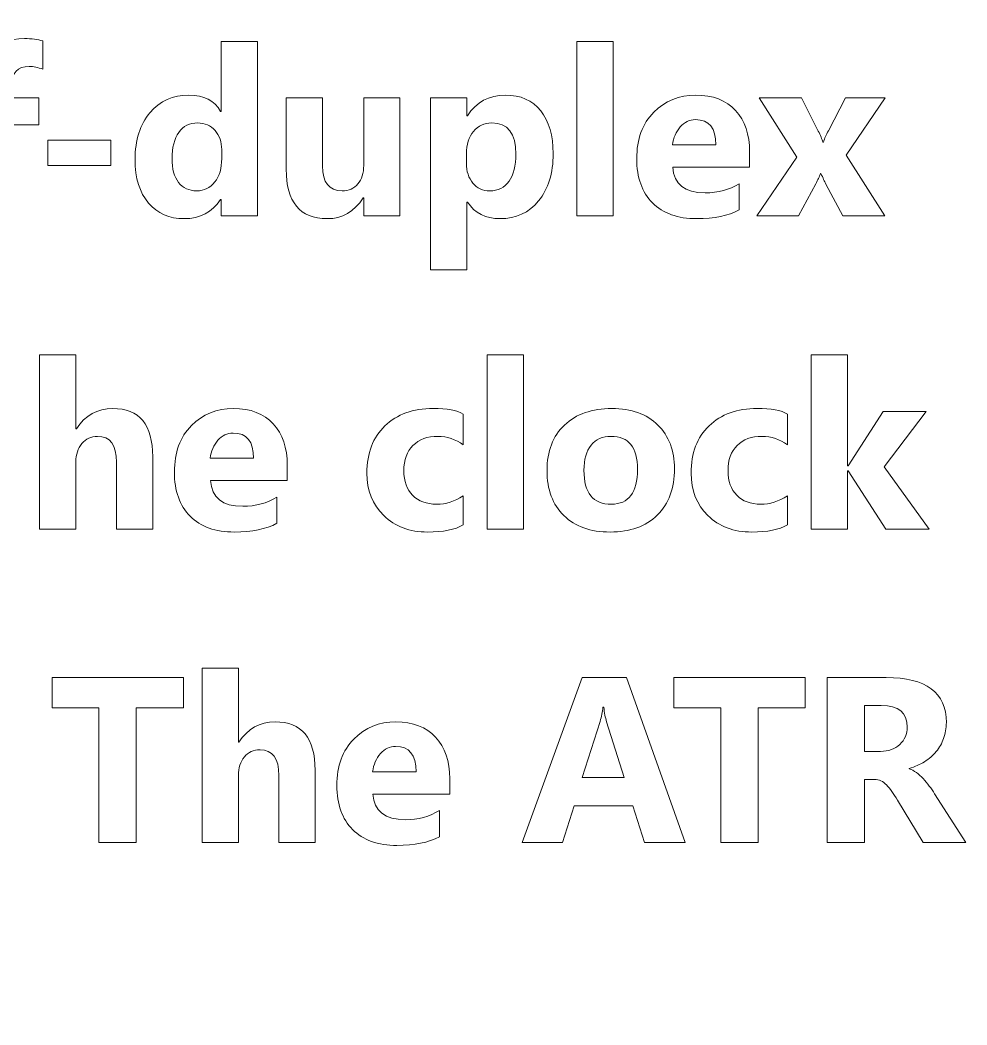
# Model space of a CAD drawing. Header units: centimetres. Extents: x -15 to 18.5, y -14.8 to 14.8.
# Drawn here: x -10.663 to -8.112, y -9.893 to -7.185 of the extents above; entities that cross this region are included whole.
import ezdxf

# ---------------------------------------------------------------- set-up
doc = ezdxf.new("R2010")
doc.units = ezdxf.units.CM
doc.header["$MEASUREMENT"] = 0
doc.layers.add('Layer 1', color=7, linetype='Continuous')

msp = doc.modelspace()

# ---------------------------------------------------------------- linework, layer by layer
at = {"layer": 'Layer 1', "color": 5, "lineweight": 53}
msp.add_open_spline([(-13.5, -4.9), (-13.5, -4.9), (4.5, -4.9), (4.5, -4.9), (4.5, -4.9), (4.5, -4.9), (4.5, -12.1), (4.5, -12.1), (4.5, -12.1), (4.5, -12.1), (-13.5, -12.1), (-13.5, -12.1), (-13.5, -12.1), (-13.5, -12.1), (-13.5, -4.9), (-13.5, -4.9)], degree=3, knots=[0, 0, 0, 0, 0.2, 0.2, 0.2, 0.2, 0.4, 0.4, 0.4, 0.4, 0.6, 0.6, 0.6, 0.6, 1, 1, 1, 1], dxfattribs=at)
at = {"layer": 'Layer 1', "color": 202, "lineweight": 9}
for points, knots in [([(-10.60159, -7.31771), (-10.61418, -7.31274), (-10.62635, -7.3102), (-10.63789, -7.3102), (-10.63789, -7.3102), (-10.66932, -7.3102), (-10.68499, -7.32723), (-10.68499, -7.36142), (-10.68499, -7.36142), (-10.68499, -7.36142), (-10.68499, -7.39518), (-10.68499, -7.39518), (-10.68499, -7.39518), (-10.68499, -7.39518), (-10.61249, -7.39518), (-10.61249, -7.39518), (-10.61249, -7.39518), (-10.61249, -7.39518), (-10.61249, -7.46746), (-10.61249, -7.46746), (-10.61249, -7.46746), (-10.61249, -7.46746), (-10.68499, -7.46746), (-10.68499, -7.46746), (-10.68499, -7.46746), (-10.68499, -7.46746), (-10.68499, -7.71268), (-10.68499, -7.71268), (-10.68499, -7.71268), (-10.68499, -7.71268), (-10.78267, -7.71268), (-10.78267, -7.71268), (-10.78267, -7.71268), (-10.78267, -7.71268), (-10.78267, -7.46746), (-10.78267, -7.46746), (-10.78267, -7.46746), (-10.78267, -7.46746), (-10.83601, -7.46746), (-10.83601, -7.46746), (-10.83601, -7.46746), (-10.83601, -7.46746), (-10.83601, -7.39518), (-10.83601, -7.39518), (-10.83601, -7.39518), (-10.83601, -7.39518), (-10.78267, -7.39518), (-10.78267, -7.39518), (-10.78267, -7.39518), (-10.78267, -7.39518), (-10.78267, -7.35581), (-10.78267, -7.35581), (-10.78267, -7.35581), (-10.78267, -7.31961), (-10.77092, -7.29051), (-10.74732, -7.26839), (-10.74732, -7.26839), (-10.72383, -7.24627), (-10.69176, -7.23516), (-10.65122, -7.23516), (-10.65122, -7.23516), (-10.63143, -7.23516), (-10.61482, -7.23728), (-10.60159, -7.2414), (-10.60159, -7.2414), (-10.60159, -7.2414), (-10.60159, -7.31771), (-10.60159, -7.31771)], [0, 0, 0, 0, 0.0555556, 0.0555556, 0.0555556, 0.0555556, 0.1111111, 0.1111111, 0.1111111, 0.1111111, 0.1666667, 0.1666667, 0.1666667, 0.1666667, 0.2222222, 0.2222222, 0.2222222, 0.2222222, 0.2777778, 0.2777778, 0.2777778, 0.2777778, 0.3333333, 0.3333333, 0.3333333, 0.3333333, 0.3888889, 0.3888889, 0.3888889, 0.3888889, 0.4444444, 0.4444444, 0.4444444, 0.4444444, 0.5, 0.5, 0.5, 0.5, 0.5555556, 0.5555556, 0.5555556, 0.5555556, 0.6111111, 0.6111111, 0.6111111, 0.6111111, 0.6666667, 0.6666667, 0.6666667, 0.6666667, 0.7222222, 0.7222222, 0.7222222, 0.7222222, 0.7777778, 0.7777778, 0.7777778, 0.7777778, 0.8333333, 0.8333333, 0.8333333, 0.8333333, 0.8888889, 0.8888889, 0.8888889, 0.8888889, 1, 1, 1, 1]), ([(-10.02331, -7.71268), (-10.02331, -7.71268), (-10.12132, -7.71268), (-10.12132, -7.71268), (-10.12132, -7.71268), (-10.12132, -7.71268), (-10.12132, -7.66897), (-10.12132, -7.66897), (-10.12132, -7.66897), (-10.12132, -7.66897), (-10.12248, -7.66897), (-10.12248, -7.66897), (-10.12248, -7.66897), (-10.14481, -7.70326), (-10.17762, -7.72041), (-10.2208, -7.72041), (-10.2208, -7.72041), (-10.26049, -7.72041), (-10.29245, -7.70644), (-10.31658, -7.67839), (-10.31658, -7.67839), (-10.34081, -7.65045), (-10.35288, -7.61129), (-10.35288, -7.56102), (-10.35288, -7.56102), (-10.35288, -7.50853), (-10.33954, -7.46651), (-10.31287, -7.43487), (-10.31287, -7.43487), (-10.2862, -7.40322), (-10.25128, -7.38745), (-10.2081, -7.38745), (-10.2081, -7.38745), (-10.16714, -7.38745), (-10.13867, -7.40206), (-10.12248, -7.43148), (-10.12248, -7.43148), (-10.12248, -7.43148), (-10.12132, -7.43148), (-10.12132, -7.43148), (-10.12132, -7.43148), (-10.12132, -7.43148), (-10.12132, -7.24267), (-10.12132, -7.24267), (-10.12132, -7.24267), (-10.12132, -7.24267), (-10.02331, -7.24267), (-10.02331, -7.24267), (-10.02331, -7.24267), (-10.02331, -7.24267), (-10.02331, -7.71268), (-10.02331, -7.71268)], [0, 0, 0, 0, 0.0714286, 0.0714286, 0.0714286, 0.0714286, 0.1428571, 0.1428571, 0.1428571, 0.1428571, 0.2142857, 0.2142857, 0.2142857, 0.2142857, 0.2857143, 0.2857143, 0.2857143, 0.2857143, 0.3571429, 0.3571429, 0.3571429, 0.3571429, 0.4285714, 0.4285714, 0.4285714, 0.4285714, 0.5, 0.5, 0.5, 0.5, 0.5714286, 0.5714286, 0.5714286, 0.5714286, 0.6428571, 0.6428571, 0.6428571, 0.6428571, 0.7142857, 0.7142857, 0.7142857, 0.7142857, 0.7857143, 0.7857143, 0.7857143, 0.7857143, 0.8571429, 0.8571429, 0.8571429, 0.8571429, 1, 1, 1, 1]), ([(-9.06488, -7.71268), (-9.06488, -7.71268), (-9.16277, -7.71268), (-9.16277, -7.71268), (-9.16277, -7.71268), (-9.16277, -7.71268), (-9.16277, -7.24267), (-9.16277, -7.24267), (-9.16277, -7.24267), (-9.16277, -7.24267), (-9.06488, -7.24267), (-9.06488, -7.24267), (-9.06488, -7.24267), (-9.06488, -7.24267), (-9.06488, -7.71268), (-9.06488, -7.71268)], [0, 0, 0, 0, 0.2, 0.2, 0.2, 0.2, 0.4, 0.4, 0.4, 0.4, 0.6, 0.6, 0.6, 0.6, 1, 1, 1, 1]), ([(-9.45742, -7.67574), (-9.45742, -7.67574), (-9.45869, -7.67574), (-9.45869, -7.67574), (-9.45869, -7.67574), (-9.45869, -7.67574), (-9.45869, -7.85873), (-9.45869, -7.85873), (-9.45869, -7.85873), (-9.45869, -7.85873), (-9.55658, -7.85873), (-9.55658, -7.85873), (-9.55658, -7.85873), (-9.55658, -7.85873), (-9.55658, -7.39518), (-9.55658, -7.39518), (-9.55658, -7.39518), (-9.55658, -7.39518), (-9.45869, -7.39518), (-9.45869, -7.39518), (-9.45869, -7.39518), (-9.45869, -7.39518), (-9.45869, -7.44291), (-9.45869, -7.44291), (-9.45869, -7.44291), (-9.45869, -7.44291), (-9.45742, -7.44291), (-9.45742, -7.44291), (-9.45742, -7.44291), (-9.43318, -7.40597), (-9.39921, -7.38745), (-9.3554, -7.38745), (-9.3554, -7.38745), (-9.31423, -7.38745), (-9.28248, -7.40153), (-9.26004, -7.42979), (-9.26004, -7.42979), (-9.2376, -7.45794), (-9.22638, -7.49636), (-9.22638, -7.54493), (-9.22638, -7.54493), (-9.22638, -7.59785), (-9.23951, -7.64029), (-9.26565, -7.67236), (-9.26565, -7.67236), (-9.29179, -7.70442), (-9.32661, -7.72041), (-9.37, -7.72041), (-9.37, -7.72041), (-9.40821, -7.72041), (-9.43731, -7.70559), (-9.45742, -7.67574)], [0, 0, 0, 0, 0.0714286, 0.0714286, 0.0714286, 0.0714286, 0.1428571, 0.1428571, 0.1428571, 0.1428571, 0.2142857, 0.2142857, 0.2142857, 0.2142857, 0.2857143, 0.2857143, 0.2857143, 0.2857143, 0.3571429, 0.3571429, 0.3571429, 0.3571429, 0.4285714, 0.4285714, 0.4285714, 0.4285714, 0.5, 0.5, 0.5, 0.5, 0.5714286, 0.5714286, 0.5714286, 0.5714286, 0.6428571, 0.6428571, 0.6428571, 0.6428571, 0.7142857, 0.7142857, 0.7142857, 0.7142857, 0.7857143, 0.7857143, 0.7857143, 0.7857143, 0.8571429, 0.8571429, 0.8571429, 0.8571429, 1, 1, 1, 1]), ([(-8.6971, -7.58187), (-8.6971, -7.58187), (-8.90422, -7.58187), (-8.90422, -7.58187), (-8.90422, -7.58187), (-8.90094, -7.62791), (-8.87183, -7.65098), (-8.81712, -7.65098), (-8.81712, -7.65098), (-8.78219, -7.65098), (-8.7515, -7.64272), (-8.72504, -7.62621), (-8.72504, -7.62621), (-8.72504, -7.62621), (-8.72504, -7.69691), (-8.72504, -7.69691), (-8.72504, -7.69691), (-8.75436, -7.71257), (-8.79246, -7.72041), (-8.83945, -7.72041), (-8.83945, -7.72041), (-8.89067, -7.72041), (-8.93047, -7.70622), (-8.95883, -7.67775), (-8.95883, -7.67775), (-8.98709, -7.64939), (-9.00127, -7.6097), (-9.00127, -7.5589), (-9.00127, -7.5589), (-9.00127, -7.5062), (-8.98603, -7.46439), (-8.95534, -7.4336), (-8.95534, -7.4336), (-8.92475, -7.4028), (-8.88718, -7.38745), (-8.84252, -7.38745), (-8.84252, -7.38745), (-8.79627, -7.38745), (-8.76039, -7.40121), (-8.7351, -7.42862), (-8.7351, -7.42862), (-8.7098, -7.45614), (-8.6971, -7.4935), (-8.6971, -7.54059), (-8.6971, -7.54059), (-8.6971, -7.54059), (-8.6971, -7.58187), (-8.6971, -7.58187)], [0, 0, 0, 0, 0.0769231, 0.0769231, 0.0769231, 0.0769231, 0.1538462, 0.1538462, 0.1538462, 0.1538462, 0.2307692, 0.2307692, 0.2307692, 0.2307692, 0.3076923, 0.3076923, 0.3076923, 0.3076923, 0.3846154, 0.3846154, 0.3846154, 0.3846154, 0.4615385, 0.4615385, 0.4615385, 0.4615385, 0.5384615, 0.5384615, 0.5384615, 0.5384615, 0.6153846, 0.6153846, 0.6153846, 0.6153846, 0.6923077, 0.6923077, 0.6923077, 0.6923077, 0.7692308, 0.7692308, 0.7692308, 0.7692308, 0.8461538, 0.8461538, 0.8461538, 0.8461538, 1, 1, 1, 1]), ([(-9.63914, -7.71268), (-9.63914, -7.71268), (-9.73682, -7.71268), (-9.73682, -7.71268), (-9.73682, -7.71268), (-9.73682, -7.71268), (-9.73682, -7.66431), (-9.73682, -7.66431), (-9.73682, -7.66431), (-9.73682, -7.66431), (-9.73831, -7.66431), (-9.73831, -7.66431), (-9.73831, -7.66431), (-9.76254, -7.70167), (-9.79482, -7.72041), (-9.83535, -7.72041), (-9.83535, -7.72041), (-9.90901, -7.72041), (-9.94574, -7.67585), (-9.94574, -7.58674), (-9.94574, -7.58674), (-9.94574, -7.58674), (-9.94574, -7.39518), (-9.94574, -7.39518), (-9.94574, -7.39518), (-9.94574, -7.39518), (-9.84805, -7.39518), (-9.84805, -7.39518), (-9.84805, -7.39518), (-9.84805, -7.39518), (-9.84805, -7.57806), (-9.84805, -7.57806), (-9.84805, -7.57806), (-9.84805, -7.62293), (-9.83027, -7.64537), (-9.79471, -7.64537), (-9.79471, -7.64537), (-9.77715, -7.64537), (-9.76318, -7.63923), (-9.75259, -7.62695), (-9.75259, -7.62695), (-9.74201, -7.61468), (-9.73682, -7.59796), (-9.73682, -7.5769), (-9.73682, -7.5769), (-9.73682, -7.5769), (-9.73682, -7.39518), (-9.73682, -7.39518), (-9.73682, -7.39518), (-9.73682, -7.39518), (-9.63914, -7.39518), (-9.63914, -7.39518), (-9.63914, -7.39518), (-9.63914, -7.39518), (-9.63914, -7.71268), (-9.63914, -7.71268)], [0, 0, 0, 0, 0.0666667, 0.0666667, 0.0666667, 0.0666667, 0.1333333, 0.1333333, 0.1333333, 0.1333333, 0.2, 0.2, 0.2, 0.2, 0.2666667, 0.2666667, 0.2666667, 0.2666667, 0.3333333, 0.3333333, 0.3333333, 0.3333333, 0.4, 0.4, 0.4, 0.4, 0.4666667, 0.4666667, 0.4666667, 0.4666667, 0.5333333, 0.5333333, 0.5333333, 0.5333333, 0.6, 0.6, 0.6, 0.6, 0.6666667, 0.6666667, 0.6666667, 0.6666667, 0.7333333, 0.7333333, 0.7333333, 0.7333333, 0.8, 0.8, 0.8, 0.8, 0.8666667, 0.8666667, 0.8666667, 0.8666667, 1, 1, 1, 1]), ([(-8.33219, -7.39518), (-8.33219, -7.39518), (-8.43696, -7.54896), (-8.43696, -7.54896), (-8.43696, -7.54896), (-8.43696, -7.54896), (-8.33282, -7.71268), (-8.33282, -7.71268), (-8.33282, -7.71268), (-8.33282, -7.71268), (-8.44564, -7.71268), (-8.44564, -7.71268), (-8.44564, -7.71268), (-8.44564, -7.71268), (-8.49157, -7.62706), (-8.49157, -7.62706), (-8.49157, -7.62706), (-8.49527, -7.62029), (-8.49972, -7.61066), (-8.50491, -7.59827), (-8.50491, -7.59827), (-8.50491, -7.59827), (-8.50607, -7.59827), (-8.50607, -7.59827), (-8.50607, -7.59827), (-8.50924, -7.60695), (-8.51348, -7.61627), (-8.51888, -7.62621), (-8.51888, -7.62621), (-8.51888, -7.62621), (-8.56502, -7.71268), (-8.56502, -7.71268), (-8.56502, -7.71268), (-8.56502, -7.71268), (-8.67763, -7.71268), (-8.67763, -7.71268), (-8.67763, -7.71268), (-8.67763, -7.71268), (-8.57031, -7.55456), (-8.57031, -7.55456), (-8.57031, -7.55456), (-8.57031, -7.55456), (-8.67106, -7.39518), (-8.67106, -7.39518), (-8.67106, -7.39518), (-8.67106, -7.39518), (-8.55761, -7.39518), (-8.55761, -7.39518), (-8.55761, -7.39518), (-8.55761, -7.39518), (-8.51231, -7.48419), (-8.51231, -7.48419), (-8.51231, -7.48419), (-8.50628, -7.49593), (-8.50205, -7.50588), (-8.49961, -7.51392), (-8.49961, -7.51392), (-8.49961, -7.51392), (-8.49834, -7.51392), (-8.49834, -7.51392), (-8.49834, -7.51392), (-8.49506, -7.50419), (-8.49062, -7.49413), (-8.48501, -7.48355), (-8.48501, -7.48355), (-8.48501, -7.48355), (-8.43887, -7.39518), (-8.43887, -7.39518), (-8.43887, -7.39518), (-8.43887, -7.39518), (-8.33219, -7.39518), (-8.33219, -7.39518)], [0, 0, 0, 0, 0.0526316, 0.0526316, 0.0526316, 0.0526316, 0.1052632, 0.1052632, 0.1052632, 0.1052632, 0.1578947, 0.1578947, 0.1578947, 0.1578947, 0.2105263, 0.2105263, 0.2105263, 0.2105263, 0.2631579, 0.2631579, 0.2631579, 0.2631579, 0.3157895, 0.3157895, 0.3157895, 0.3157895, 0.3684211, 0.3684211, 0.3684211, 0.3684211, 0.4210526, 0.4210526, 0.4210526, 0.4210526, 0.4736842, 0.4736842, 0.4736842, 0.4736842, 0.5263158, 0.5263158, 0.5263158, 0.5263158, 0.5789474, 0.5789474, 0.5789474, 0.5789474, 0.6315789, 0.6315789, 0.6315789, 0.6315789, 0.6842105, 0.6842105, 0.6842105, 0.6842105, 0.7368421, 0.7368421, 0.7368421, 0.7368421, 0.7894737, 0.7894737, 0.7894737, 0.7894737, 0.8421053, 0.8421053, 0.8421053, 0.8421053, 0.8947368, 0.8947368, 0.8947368, 0.8947368, 1, 1, 1, 1]), ([(-10.11941, -7.55827), (-10.11941, -7.55827), (-10.11941, -7.53435), (-10.11941, -7.53435), (-10.11941, -7.53435), (-10.11941, -7.51371), (-10.12544, -7.49657), (-10.1374, -7.48292), (-10.1374, -7.48292), (-10.14936, -7.46926), (-10.16502, -7.46249), (-10.18418, -7.46249), (-10.18418, -7.46249), (-10.20588, -7.46249), (-10.22292, -7.47096), (-10.23509, -7.488), (-10.23509, -7.488), (-10.24726, -7.50514), (-10.2534, -7.52853), (-10.2534, -7.55827), (-10.2534, -7.55827), (-10.2534, -7.58621), (-10.24747, -7.60769), (-10.23572, -7.62272), (-10.23572, -7.62272), (-10.22387, -7.63786), (-10.20757, -7.64537), (-10.18672, -7.64537), (-10.18672, -7.64537), (-10.16682, -7.64537), (-10.15063, -7.63743), (-10.13814, -7.62156), (-10.13814, -7.62156), (-10.12565, -7.60558), (-10.11941, -7.58452), (-10.11941, -7.55827)], [0, 0, 0, 0, 0.1, 0.1, 0.1, 0.1, 0.2, 0.2, 0.2, 0.2, 0.3, 0.3, 0.3, 0.3, 0.4, 0.4, 0.4, 0.4, 0.5, 0.5, 0.5, 0.5, 0.6, 0.6, 0.6, 0.6, 0.7, 0.7, 0.7, 0.7, 0.8, 0.8, 0.8, 0.8, 1, 1, 1, 1]), ([(-9.46017, -7.54557), (-9.46017, -7.54557), (-9.46017, -7.57097), (-9.46017, -7.57097), (-9.46017, -7.57097), (-9.46017, -7.59288), (-9.45446, -7.61076), (-9.44281, -7.62463), (-9.44281, -7.62463), (-9.43128, -7.63849), (-9.41604, -7.64537), (-9.3972, -7.64537), (-9.3972, -7.64537), (-9.37497, -7.64537), (-9.35762, -7.6368), (-9.34534, -7.61955), (-9.34534, -7.61955), (-9.33306, -7.6023), (-9.32682, -7.57785), (-9.32682, -7.5462), (-9.32682, -7.5462), (-9.32682, -7.49032), (-9.34852, -7.46249), (-9.39201, -7.46249), (-9.39201, -7.46249), (-9.41202, -7.46249), (-9.42842, -7.47), (-9.44112, -7.48524), (-9.44112, -7.48524), (-9.45382, -7.50048), (-9.46017, -7.52059), (-9.46017, -7.54557)], [0, 0, 0, 0, 0.1111111, 0.1111111, 0.1111111, 0.1111111, 0.2222222, 0.2222222, 0.2222222, 0.2222222, 0.3333333, 0.3333333, 0.3333333, 0.3333333, 0.4444444, 0.4444444, 0.4444444, 0.4444444, 0.5555556, 0.5555556, 0.5555556, 0.5555556, 0.6666667, 0.6666667, 0.6666667, 0.6666667, 0.7777778, 0.7777778, 0.7777778, 0.7777778, 1, 1, 1, 1]), ([(-8.78791, -7.52165), (-8.78791, -7.47625), (-8.80632, -7.45349), (-8.84315, -7.45349), (-8.84315, -7.45349), (-8.85882, -7.45349), (-8.87247, -7.45995), (-8.8839, -7.47297), (-8.8839, -7.47297), (-8.89544, -7.48598), (-8.90231, -7.50228), (-8.90485, -7.52165), (-8.90485, -7.52165), (-8.90485, -7.52165), (-8.78791, -7.52165), (-8.78791, -7.52165)], [0, 0, 0, 0, 0.2, 0.2, 0.2, 0.2, 0.4, 0.4, 0.4, 0.4, 0.6, 0.6, 0.6, 0.6, 1, 1, 1, 1]), ([(-10.41796, -7.57753), (-10.41796, -7.57753), (-10.58762, -7.57753), (-10.58762, -7.57753), (-10.58762, -7.57753), (-10.58762, -7.57753), (-10.58762, -7.50895), (-10.58762, -7.50895), (-10.58762, -7.50895), (-10.58762, -7.50895), (-10.41796, -7.50895), (-10.41796, -7.50895), (-10.41796, -7.50895), (-10.41796, -7.50895), (-10.41796, -7.57753), (-10.41796, -7.57753)], [0, 0, 0, 0, 0.2, 0.2, 0.2, 0.2, 0.4, 0.4, 0.4, 0.4, 0.6, 0.6, 0.6, 0.6, 1, 1, 1, 1]), ([(-10.30546, -8.55734), (-10.30546, -8.55734), (-10.40315, -8.55734), (-10.40315, -8.55734), (-10.40315, -8.55734), (-10.40315, -8.55734), (-10.40315, -8.37689), (-10.40315, -8.37689), (-10.40315, -8.37689), (-10.40315, -8.33033), (-10.42008, -8.30715), (-10.45405, -8.30715), (-10.45405, -8.30715), (-10.47141, -8.30715), (-10.48549, -8.31361), (-10.49618, -8.32662), (-10.49618, -8.32662), (-10.50697, -8.33964), (-10.51237, -8.35626), (-10.51237, -8.37626), (-10.51237, -8.37626), (-10.51237, -8.37626), (-10.51237, -8.55734), (-10.51237, -8.55734), (-10.51237, -8.55734), (-10.51237, -8.55734), (-10.61026, -8.55734), (-10.61026, -8.55734), (-10.61026, -8.55734), (-10.61026, -8.55734), (-10.61026, -8.08733), (-10.61026, -8.08733), (-10.61026, -8.08733), (-10.61026, -8.08733), (-10.51237, -8.08733), (-10.51237, -8.08733), (-10.51237, -8.08733), (-10.51237, -8.08733), (-10.51237, -8.28694), (-10.51237, -8.28694), (-10.51237, -8.28694), (-10.51237, -8.28694), (-10.5111, -8.28694), (-10.5111, -8.28694), (-10.5111, -8.28694), (-10.48707, -8.25042), (-10.45458, -8.23211), (-10.41341, -8.23211), (-10.41341, -8.23211), (-10.34145, -8.23211), (-10.30546, -8.27551), (-10.30546, -8.36229), (-10.30546, -8.36229), (-10.30546, -8.36229), (-10.30546, -8.55734), (-10.30546, -8.55734)], [0, 0, 0, 0, 0.0666667, 0.0666667, 0.0666667, 0.0666667, 0.1333333, 0.1333333, 0.1333333, 0.1333333, 0.2, 0.2, 0.2, 0.2, 0.2666667, 0.2666667, 0.2666667, 0.2666667, 0.3333333, 0.3333333, 0.3333333, 0.3333333, 0.4, 0.4, 0.4, 0.4, 0.4666667, 0.4666667, 0.4666667, 0.4666667, 0.5333333, 0.5333333, 0.5333333, 0.5333333, 0.6, 0.6, 0.6, 0.6, 0.6666667, 0.6666667, 0.6666667, 0.6666667, 0.7333333, 0.7333333, 0.7333333, 0.7333333, 0.8, 0.8, 0.8, 0.8, 0.8666667, 0.8666667, 0.8666667, 0.8666667, 1, 1, 1, 1]), ([(-9.30661, -8.55734), (-9.30661, -8.55734), (-9.4045, -8.55734), (-9.4045, -8.55734), (-9.4045, -8.55734), (-9.4045, -8.55734), (-9.4045, -8.08733), (-9.4045, -8.08733), (-9.4045, -8.08733), (-9.4045, -8.08733), (-9.30661, -8.08733), (-9.30661, -8.08733), (-9.30661, -8.08733), (-9.30661, -8.08733), (-9.30661, -8.55734), (-9.30661, -8.55734)], [0, 0, 0, 0, 0.2, 0.2, 0.2, 0.2, 0.4, 0.4, 0.4, 0.4, 0.6, 0.6, 0.6, 0.6, 1, 1, 1, 1]), ([(-8.21292, -8.55734), (-8.21292, -8.55734), (-8.3305, -8.55734), (-8.3305, -8.55734), (-8.3305, -8.55734), (-8.3305, -8.55734), (-8.43189, -8.39986), (-8.43189, -8.39986), (-8.43189, -8.39986), (-8.43189, -8.39986), (-8.43316, -8.39986), (-8.43316, -8.39986), (-8.43316, -8.39986), (-8.43316, -8.39986), (-8.43316, -8.55734), (-8.43316, -8.55734), (-8.43316, -8.55734), (-8.43316, -8.55734), (-8.53105, -8.55734), (-8.53105, -8.55734), (-8.53105, -8.55734), (-8.53105, -8.55734), (-8.53105, -8.08733), (-8.53105, -8.08733), (-8.53105, -8.08733), (-8.53105, -8.08733), (-8.43316, -8.08733), (-8.43316, -8.08733), (-8.43316, -8.08733), (-8.43316, -8.08733), (-8.43316, -8.38652), (-8.43316, -8.38652), (-8.43316, -8.38652), (-8.43316, -8.38652), (-8.43189, -8.38652), (-8.43189, -8.38652), (-8.43189, -8.38652), (-8.43189, -8.38652), (-8.33727, -8.23984), (-8.33727, -8.23984), (-8.33727, -8.23984), (-8.33727, -8.23984), (-8.22107, -8.23984), (-8.22107, -8.23984), (-8.22107, -8.23984), (-8.22107, -8.23984), (-8.33484, -8.38896), (-8.33484, -8.38896), (-8.33484, -8.38896), (-8.33484, -8.38896), (-8.21292, -8.55734), (-8.21292, -8.55734)], [0, 0, 0, 0, 0.0714286, 0.0714286, 0.0714286, 0.0714286, 0.1428571, 0.1428571, 0.1428571, 0.1428571, 0.2142857, 0.2142857, 0.2142857, 0.2142857, 0.2857143, 0.2857143, 0.2857143, 0.2857143, 0.3571429, 0.3571429, 0.3571429, 0.3571429, 0.4285714, 0.4285714, 0.4285714, 0.4285714, 0.5, 0.5, 0.5, 0.5, 0.5714286, 0.5714286, 0.5714286, 0.5714286, 0.6428571, 0.6428571, 0.6428571, 0.6428571, 0.7142857, 0.7142857, 0.7142857, 0.7142857, 0.7857143, 0.7857143, 0.7857143, 0.7857143, 0.8571429, 0.8571429, 0.8571429, 0.8571429, 1, 1, 1, 1]), ([(-9.94277, -8.42653), (-9.94277, -8.42653), (-10.14989, -8.42653), (-10.14989, -8.42653), (-10.14989, -8.42653), (-10.14661, -8.47257), (-10.1175, -8.49564), (-10.06279, -8.49564), (-10.06279, -8.49564), (-10.02786, -8.49564), (-9.99717, -8.48738), (-9.97071, -8.47087), (-9.97071, -8.47087), (-9.97071, -8.47087), (-9.97071, -8.54157), (-9.97071, -8.54157), (-9.97071, -8.54157), (-10.00003, -8.55723), (-10.03813, -8.56507), (-10.08512, -8.56507), (-10.08512, -8.56507), (-10.13634, -8.56507), (-10.17614, -8.55088), (-10.2045, -8.52241), (-10.2045, -8.52241), (-10.23276, -8.49405), (-10.24694, -8.45436), (-10.24694, -8.40356), (-10.24694, -8.40356), (-10.24694, -8.35086), (-10.2317, -8.30905), (-10.20101, -8.27826), (-10.20101, -8.27826), (-10.17042, -8.24746), (-10.13285, -8.23211), (-10.08819, -8.23211), (-10.08819, -8.23211), (-10.04194, -8.23211), (-10.00606, -8.24587), (-9.98077, -8.27328), (-9.98077, -8.27328), (-9.95547, -8.3008), (-9.94277, -8.33816), (-9.94277, -8.38525), (-9.94277, -8.38525), (-9.94277, -8.38525), (-9.94277, -8.42653), (-9.94277, -8.42653)], [0, 0, 0, 0, 0.0769231, 0.0769231, 0.0769231, 0.0769231, 0.1538462, 0.1538462, 0.1538462, 0.1538462, 0.2307692, 0.2307692, 0.2307692, 0.2307692, 0.3076923, 0.3076923, 0.3076923, 0.3076923, 0.3846154, 0.3846154, 0.3846154, 0.3846154, 0.4615385, 0.4615385, 0.4615385, 0.4615385, 0.5384615, 0.5384615, 0.5384615, 0.5384615, 0.6153846, 0.6153846, 0.6153846, 0.6153846, 0.6923077, 0.6923077, 0.6923077, 0.6923077, 0.7692308, 0.7692308, 0.7692308, 0.7692308, 0.8461538, 0.8461538, 0.8461538, 0.8461538, 1, 1, 1, 1]), ([(-9.46875, -8.54591), (-9.49086, -8.55872), (-9.52283, -8.56507), (-9.56452, -8.56507), (-9.56452, -8.56507), (-9.61331, -8.56507), (-9.65279, -8.55035), (-9.68295, -8.52072), (-9.68295, -8.52072), (-9.71311, -8.49119), (-9.72825, -8.45309), (-9.72825, -8.40632), (-9.72825, -8.40632), (-9.72825, -8.35234), (-9.71206, -8.3099), (-9.67978, -8.27879), (-9.67978, -8.27879), (-9.64739, -8.24767), (-9.60411, -8.23211), (-9.54992, -8.23211), (-9.54992, -8.23211), (-9.51256, -8.23211), (-9.48547, -8.23709), (-9.46875, -8.24693), (-9.46875, -8.24693), (-9.46875, -8.24693), (-9.46875, -8.33012), (-9.46875, -8.33012), (-9.46875, -8.33012), (-9.48917, -8.31477), (-9.51203, -8.30715), (-9.53722, -8.30715), (-9.53722, -8.30715), (-9.56537, -8.30715), (-9.5876, -8.3153), (-9.60411, -8.33181), (-9.60411, -8.33181), (-9.62051, -8.34821), (-9.62877, -8.37086), (-9.62877, -8.39986), (-9.62877, -8.39986), (-9.62877, -8.42791), (-9.62083, -8.45002), (-9.60516, -8.46601), (-9.60516, -8.46601), (-9.5895, -8.48209), (-9.56781, -8.49003), (-9.54039, -8.49003), (-9.54039, -8.49003), (-9.51595, -8.49003), (-9.49213, -8.48241), (-9.46875, -8.46706), (-9.46875, -8.46706), (-9.46875, -8.46706), (-9.46875, -8.54591), (-9.46875, -8.54591)], [0, 0, 0, 0, 0.0666667, 0.0666667, 0.0666667, 0.0666667, 0.1333333, 0.1333333, 0.1333333, 0.1333333, 0.2, 0.2, 0.2, 0.2, 0.2666667, 0.2666667, 0.2666667, 0.2666667, 0.3333333, 0.3333333, 0.3333333, 0.3333333, 0.4, 0.4, 0.4, 0.4, 0.4666667, 0.4666667, 0.4666667, 0.4666667, 0.5333333, 0.5333333, 0.5333333, 0.5333333, 0.6, 0.6, 0.6, 0.6, 0.6666667, 0.6666667, 0.6666667, 0.6666667, 0.7333333, 0.7333333, 0.7333333, 0.7333333, 0.8, 0.8, 0.8, 0.8, 0.8666667, 0.8666667, 0.8666667, 0.8666667, 1, 1, 1, 1]), ([(-9.07282, -8.56507), (-9.12574, -8.56507), (-9.16733, -8.55025), (-9.1976, -8.52062), (-9.1976, -8.52062), (-9.22786, -8.49098), (-9.243, -8.45066), (-9.243, -8.39986), (-9.243, -8.39986), (-9.243, -8.34737), (-9.22734, -8.3062), (-9.1959, -8.27656), (-9.1959, -8.27656), (-9.16447, -8.24693), (-9.12193, -8.23211), (-9.06848, -8.23211), (-9.06848, -8.23211), (-9.01577, -8.23211), (-8.97439, -8.24693), (-8.94444, -8.27656), (-8.94444, -8.27656), (-8.91449, -8.3062), (-8.89946, -8.34546), (-8.89946, -8.39425), (-8.89946, -8.39425), (-8.89946, -8.44696), (-8.91492, -8.48865), (-8.94582, -8.51924), (-8.94582, -8.51924), (-8.97672, -8.54983), (-9.01906, -8.56507), (-9.07282, -8.56507)], [0, 0, 0, 0, 0.1111111, 0.1111111, 0.1111111, 0.1111111, 0.2222222, 0.2222222, 0.2222222, 0.2222222, 0.3333333, 0.3333333, 0.3333333, 0.3333333, 0.4444444, 0.4444444, 0.4444444, 0.4444444, 0.5555556, 0.5555556, 0.5555556, 0.5555556, 0.6666667, 0.6666667, 0.6666667, 0.6666667, 0.7777778, 0.7777778, 0.7777778, 0.7777778, 1, 1, 1, 1]), ([(-8.5953, -8.54591), (-8.61741, -8.55872), (-8.64938, -8.56507), (-8.69107, -8.56507), (-8.69107, -8.56507), (-8.73986, -8.56507), (-8.77934, -8.55035), (-8.8095, -8.52072), (-8.8095, -8.52072), (-8.83966, -8.49119), (-8.8548, -8.45309), (-8.8548, -8.40632), (-8.8548, -8.40632), (-8.8548, -8.35234), (-8.83861, -8.3099), (-8.80633, -8.27879), (-8.80633, -8.27879), (-8.77394, -8.24767), (-8.73066, -8.23211), (-8.67647, -8.23211), (-8.67647, -8.23211), (-8.63911, -8.23211), (-8.61202, -8.23709), (-8.5953, -8.24693), (-8.5953, -8.24693), (-8.5953, -8.24693), (-8.5953, -8.33012), (-8.5953, -8.33012), (-8.5953, -8.33012), (-8.61572, -8.31477), (-8.63858, -8.30715), (-8.66377, -8.30715), (-8.66377, -8.30715), (-8.69192, -8.30715), (-8.71415, -8.3153), (-8.73066, -8.33181), (-8.73066, -8.33181), (-8.74706, -8.34821), (-8.75532, -8.37086), (-8.75532, -8.39986), (-8.75532, -8.39986), (-8.75532, -8.42791), (-8.74738, -8.45002), (-8.73171, -8.46601), (-8.73171, -8.46601), (-8.71605, -8.48209), (-8.69436, -8.49003), (-8.66694, -8.49003), (-8.66694, -8.49003), (-8.6425, -8.49003), (-8.61868, -8.48241), (-8.5953, -8.46706), (-8.5953, -8.46706), (-8.5953, -8.46706), (-8.5953, -8.54591), (-8.5953, -8.54591)], [0, 0, 0, 0, 0.0666667, 0.0666667, 0.0666667, 0.0666667, 0.1333333, 0.1333333, 0.1333333, 0.1333333, 0.2, 0.2, 0.2, 0.2, 0.2666667, 0.2666667, 0.2666667, 0.2666667, 0.3333333, 0.3333333, 0.3333333, 0.3333333, 0.4, 0.4, 0.4, 0.4, 0.4666667, 0.4666667, 0.4666667, 0.4666667, 0.5333333, 0.5333333, 0.5333333, 0.5333333, 0.6, 0.6, 0.6, 0.6, 0.6666667, 0.6666667, 0.6666667, 0.6666667, 0.7333333, 0.7333333, 0.7333333, 0.7333333, 0.8, 0.8, 0.8, 0.8, 0.8666667, 0.8666667, 0.8666667, 0.8666667, 1, 1, 1, 1]), ([(-10.03358, -8.36631), (-10.03358, -8.32091), (-10.05199, -8.29815), (-10.08882, -8.29815), (-10.08882, -8.29815), (-10.10449, -8.29815), (-10.11814, -8.30461), (-10.12957, -8.31763), (-10.12957, -8.31763), (-10.14111, -8.33064), (-10.14798, -8.34694), (-10.15052, -8.36631), (-10.15052, -8.36631), (-10.15052, -8.36631), (-10.03358, -8.36631), (-10.03358, -8.36631)], [0, 0, 0, 0, 0.2, 0.2, 0.2, 0.2, 0.4, 0.4, 0.4, 0.4, 0.6, 0.6, 0.6, 0.6, 1, 1, 1, 1]), ([(-9.07028, -8.30715), (-9.09346, -8.30715), (-9.11145, -8.31509), (-9.12425, -8.33096), (-9.12425, -8.33096), (-9.13706, -8.34694), (-9.14352, -8.36949), (-9.14352, -8.39859), (-9.14352, -8.39859), (-9.14352, -8.45955), (-9.11886, -8.49003), (-9.06964, -8.49003), (-9.06964, -8.49003), (-9.02276, -8.49003), (-8.99926, -8.4587), (-8.99926, -8.39616), (-8.99926, -8.39616), (-8.99926, -8.33678), (-9.02297, -8.30715), (-9.07028, -8.30715)], [0, 0, 0, 0, 0.1666667, 0.1666667, 0.1666667, 0.1666667, 0.3333333, 0.3333333, 0.3333333, 0.3333333, 0.5, 0.5, 0.5, 0.5, 0.6666667, 0.6666667, 0.6666667, 0.6666667, 1, 1, 1, 1]), ([(-9.86774, -9.402), (-9.86774, -9.402), (-9.96543, -9.402), (-9.96543, -9.402), (-9.96543, -9.402), (-9.96543, -9.402), (-9.96543, -9.22155), (-9.96543, -9.22155), (-9.96543, -9.22155), (-9.96543, -9.17499), (-9.98236, -9.15181), (-10.01633, -9.15181), (-10.01633, -9.15181), (-10.03369, -9.15181), (-10.04777, -9.15827), (-10.05846, -9.17128), (-10.05846, -9.17128), (-10.06925, -9.1843), (-10.07465, -9.20092), (-10.07465, -9.22092), (-10.07465, -9.22092), (-10.07465, -9.22092), (-10.07465, -9.402), (-10.07465, -9.402), (-10.07465, -9.402), (-10.07465, -9.402), (-10.17254, -9.402), (-10.17254, -9.402), (-10.17254, -9.402), (-10.17254, -9.402), (-10.17254, -8.93199), (-10.17254, -8.93199), (-10.17254, -8.93199), (-10.17254, -8.93199), (-10.07465, -8.93199), (-10.07465, -8.93199), (-10.07465, -8.93199), (-10.07465, -8.93199), (-10.07465, -9.1316), (-10.07465, -9.1316), (-10.07465, -9.1316), (-10.07465, -9.1316), (-10.07338, -9.1316), (-10.07338, -9.1316), (-10.07338, -9.1316), (-10.04935, -9.09508), (-10.01686, -9.07677), (-9.97569, -9.07677), (-9.97569, -9.07677), (-9.90373, -9.07677), (-9.86774, -9.12017), (-9.86774, -9.20695), (-9.86774, -9.20695), (-9.86774, -9.20695), (-9.86774, -9.402), (-9.86774, -9.402)], [0, 0, 0, 0, 0.0666667, 0.0666667, 0.0666667, 0.0666667, 0.1333333, 0.1333333, 0.1333333, 0.1333333, 0.2, 0.2, 0.2, 0.2, 0.2666667, 0.2666667, 0.2666667, 0.2666667, 0.3333333, 0.3333333, 0.3333333, 0.3333333, 0.4, 0.4, 0.4, 0.4, 0.4666667, 0.4666667, 0.4666667, 0.4666667, 0.5333333, 0.5333333, 0.5333333, 0.5333333, 0.6, 0.6, 0.6, 0.6, 0.6666667, 0.6666667, 0.6666667, 0.6666667, 0.7333333, 0.7333333, 0.7333333, 0.7333333, 0.8, 0.8, 0.8, 0.8, 0.8666667, 0.8666667, 0.8666667, 0.8666667, 1, 1, 1, 1]), ([(-10.22282, -9.03889), (-10.22282, -9.03889), (-10.34971, -9.03889), (-10.34971, -9.03889), (-10.34971, -9.03889), (-10.34971, -9.03889), (-10.34971, -9.402), (-10.34971, -9.402), (-10.34971, -9.402), (-10.34971, -9.402), (-10.45015, -9.402), (-10.45015, -9.402), (-10.45015, -9.402), (-10.45015, -9.402), (-10.45015, -9.03889), (-10.45015, -9.03889), (-10.45015, -9.03889), (-10.45015, -9.03889), (-10.5763, -9.03889), (-10.5763, -9.03889), (-10.5763, -9.03889), (-10.5763, -9.03889), (-10.5763, -8.95739), (-10.5763, -8.95739), (-10.5763, -8.95739), (-10.5763, -8.95739), (-10.22282, -8.95739), (-10.22282, -8.95739), (-10.22282, -8.95739), (-10.22282, -8.95739), (-10.22282, -9.03889), (-10.22282, -9.03889)], [0, 0, 0, 0, 0.1111111, 0.1111111, 0.1111111, 0.1111111, 0.2222222, 0.2222222, 0.2222222, 0.2222222, 0.3333333, 0.3333333, 0.3333333, 0.3333333, 0.4444444, 0.4444444, 0.4444444, 0.4444444, 0.5555556, 0.5555556, 0.5555556, 0.5555556, 0.6666667, 0.6666667, 0.6666667, 0.6666667, 0.7777778, 0.7777778, 0.7777778, 0.7777778, 1, 1, 1, 1]), ([(-8.87101, -9.402), (-8.87101, -9.402), (-8.98012, -9.402), (-8.98012, -9.402), (-8.98012, -9.402), (-8.98012, -9.402), (-9.01176, -9.30305), (-9.01176, -9.30305), (-9.01176, -9.30305), (-9.01176, -9.30305), (-9.16988, -9.30305), (-9.16988, -9.30305), (-9.16988, -9.30305), (-9.16988, -9.30305), (-9.20121, -9.402), (-9.20121, -9.402), (-9.20121, -9.402), (-9.20121, -9.402), (-9.30979, -9.402), (-9.30979, -9.402), (-9.30979, -9.402), (-9.30979, -9.402), (-9.14787, -8.95739), (-9.14787, -8.95739), (-9.14787, -8.95739), (-9.14787, -8.95739), (-9.02912, -8.95739), (-9.02912, -8.95739), (-9.02912, -8.95739), (-9.02912, -8.95739), (-8.87101, -9.402), (-8.87101, -9.402)], [0, 0, 0, 0, 0.1111111, 0.1111111, 0.1111111, 0.1111111, 0.2222222, 0.2222222, 0.2222222, 0.2222222, 0.3333333, 0.3333333, 0.3333333, 0.3333333, 0.4444444, 0.4444444, 0.4444444, 0.4444444, 0.5555556, 0.5555556, 0.5555556, 0.5555556, 0.6666667, 0.6666667, 0.6666667, 0.6666667, 0.7777778, 0.7777778, 0.7777778, 0.7777778, 1, 1, 1, 1]), ([(-8.54758, -9.03889), (-8.54758, -9.03889), (-8.67447, -9.03889), (-8.67447, -9.03889), (-8.67447, -9.03889), (-8.67447, -9.03889), (-8.67447, -9.402), (-8.67447, -9.402), (-8.67447, -9.402), (-8.67447, -9.402), (-8.77491, -9.402), (-8.77491, -9.402), (-8.77491, -9.402), (-8.77491, -9.402), (-8.77491, -9.03889), (-8.77491, -9.03889), (-8.77491, -9.03889), (-8.77491, -9.03889), (-8.90106, -9.03889), (-8.90106, -9.03889), (-8.90106, -9.03889), (-8.90106, -9.03889), (-8.90106, -8.95739), (-8.90106, -8.95739), (-8.90106, -8.95739), (-8.90106, -8.95739), (-8.54758, -8.95739), (-8.54758, -8.95739), (-8.54758, -8.95739), (-8.54758, -8.95739), (-8.54758, -9.03889), (-8.54758, -9.03889)], [0, 0, 0, 0, 0.1111111, 0.1111111, 0.1111111, 0.1111111, 0.2222222, 0.2222222, 0.2222222, 0.2222222, 0.3333333, 0.3333333, 0.3333333, 0.3333333, 0.4444444, 0.4444444, 0.4444444, 0.4444444, 0.5555556, 0.5555556, 0.5555556, 0.5555556, 0.6666667, 0.6666667, 0.6666667, 0.6666667, 0.7777778, 0.7777778, 0.7777778, 0.7777778, 1, 1, 1, 1]), ([(-8.11472, -9.402), (-8.11472, -9.402), (-8.22976, -9.402), (-8.22976, -9.402), (-8.22976, -9.402), (-8.22976, -9.402), (-8.29887, -9.28759), (-8.29887, -9.28759), (-8.29887, -9.28759), (-8.30405, -9.27892), (-8.30903, -9.27119), (-8.31379, -9.26431), (-8.31379, -9.26431), (-8.31855, -9.25754), (-8.32331, -9.25172), (-8.32818, -9.24685), (-8.32818, -9.24685), (-8.33305, -9.24198), (-8.33813, -9.23828), (-8.34342, -9.23563), (-8.34342, -9.23563), (-8.34871, -9.23309), (-8.35443, -9.23182), (-8.36057, -9.23182), (-8.36057, -9.23182), (-8.36057, -9.23182), (-8.38756, -9.23182), (-8.38756, -9.23182), (-8.38756, -9.23182), (-8.38756, -9.23182), (-8.38756, -9.402), (-8.38756, -9.402), (-8.38756, -9.402), (-8.38756, -9.402), (-8.48778, -9.402), (-8.48778, -9.402), (-8.48778, -9.402), (-8.48778, -9.402), (-8.48778, -8.95739), (-8.48778, -8.95739), (-8.48778, -8.95739), (-8.48778, -8.95739), (-8.32903, -8.95739), (-8.32903, -8.95739), (-8.32903, -8.95739), (-8.22108, -8.95739), (-8.1671, -8.99772), (-8.1671, -9.07826), (-8.1671, -9.07826), (-8.1671, -9.09381), (-8.16954, -9.1081), (-8.1743, -9.12122), (-8.1743, -9.12122), (-8.17906, -9.13435), (-8.18573, -9.1462), (-8.19441, -9.15678), (-8.19441, -9.15678), (-8.20309, -9.16726), (-8.21357, -9.17636), (-8.22584, -9.18398), (-8.22584, -9.18398), (-8.23822, -9.19171), (-8.25188, -9.19764), (-8.26701, -9.20197), (-8.26701, -9.20197), (-8.26701, -9.20197), (-8.26701, -9.20324), (-8.26701, -9.20324), (-8.26701, -9.20324), (-8.26034, -9.20536), (-8.25399, -9.20864), (-8.24775, -9.2133), (-8.24775, -9.2133), (-8.24151, -9.21796), (-8.23558, -9.22335), (-8.22976, -9.2296), (-8.22976, -9.2296), (-8.22394, -9.23584), (-8.21843, -9.24251), (-8.21314, -9.2496), (-8.21314, -9.2496), (-8.20785, -9.25669), (-8.20309, -9.26368), (-8.19875, -9.27055), (-8.19875, -9.27055), (-8.19875, -9.27055), (-8.11472, -9.402), (-8.11472, -9.402)], [0, 0, 0, 0, 0.0434783, 0.0434783, 0.0434783, 0.0434783, 0.0869565, 0.0869565, 0.0869565, 0.0869565, 0.1304348, 0.1304348, 0.1304348, 0.1304348, 0.173913, 0.173913, 0.173913, 0.173913, 0.2173913, 0.2173913, 0.2173913, 0.2173913, 0.2608696, 0.2608696, 0.2608696, 0.2608696, 0.3043478, 0.3043478, 0.3043478, 0.3043478, 0.3478261, 0.3478261, 0.3478261, 0.3478261, 0.3913043, 0.3913043, 0.3913043, 0.3913043, 0.4347826, 0.4347826, 0.4347826, 0.4347826, 0.4782609, 0.4782609, 0.4782609, 0.4782609, 0.5217391, 0.5217391, 0.5217391, 0.5217391, 0.5652174, 0.5652174, 0.5652174, 0.5652174, 0.6086957, 0.6086957, 0.6086957, 0.6086957, 0.6521739, 0.6521739, 0.6521739, 0.6521739, 0.6956522, 0.6956522, 0.6956522, 0.6956522, 0.7391304, 0.7391304, 0.7391304, 0.7391304, 0.7826087, 0.7826087, 0.7826087, 0.7826087, 0.826087, 0.826087, 0.826087, 0.826087, 0.8695652, 0.8695652, 0.8695652, 0.8695652, 0.9130435, 0.9130435, 0.9130435, 0.9130435, 1, 1, 1, 1]), ([(-9.03473, -9.22621), (-9.03473, -9.22621), (-9.08246, -9.07677), (-9.08246, -9.07677), (-9.08246, -9.07677), (-9.08595, -9.06556), (-9.08849, -9.05222), (-9.08997, -9.03677), (-9.08997, -9.03677), (-9.08997, -9.03677), (-9.09241, -9.03677), (-9.09241, -9.03677), (-9.09241, -9.03677), (-9.09347, -9.04979), (-9.09601, -9.0627), (-9.10013, -9.0755), (-9.10013, -9.0755), (-9.10013, -9.0755), (-9.1485, -9.22621), (-9.1485, -9.22621), (-9.1485, -9.22621), (-9.1485, -9.22621), (-9.03473, -9.22621), (-9.03473, -9.22621)], [0, 0, 0, 0, 0.1428571, 0.1428571, 0.1428571, 0.1428571, 0.2857143, 0.2857143, 0.2857143, 0.2857143, 0.4285714, 0.4285714, 0.4285714, 0.4285714, 0.5714286, 0.5714286, 0.5714286, 0.5714286, 0.7142857, 0.7142857, 0.7142857, 0.7142857, 1, 1, 1, 1]), ([(-8.38756, -9.03243), (-8.38756, -9.03243), (-8.38756, -9.15615), (-8.38756, -9.15615), (-8.38756, -9.15615), (-8.38756, -9.15615), (-8.34416, -9.15615), (-8.34416, -9.15615), (-8.34416, -9.15615), (-8.32268, -9.15615), (-8.30543, -9.1499), (-8.29241, -9.13752), (-8.29241, -9.13752), (-8.27918, -9.12493), (-8.27251, -9.10926), (-8.27251, -9.09074), (-8.27251, -9.09074), (-8.27251, -9.0518), (-8.2958, -9.03243), (-8.34236, -9.03243), (-8.34236, -9.03243), (-8.34236, -9.03243), (-8.38756, -9.03243), (-8.38756, -9.03243)], [0, 0, 0, 0, 0.1428571, 0.1428571, 0.1428571, 0.1428571, 0.2857143, 0.2857143, 0.2857143, 0.2857143, 0.4285714, 0.4285714, 0.4285714, 0.4285714, 0.5714286, 0.5714286, 0.5714286, 0.5714286, 0.7142857, 0.7142857, 0.7142857, 0.7142857, 1, 1, 1, 1]), ([(-9.50505, -9.27119), (-9.50505, -9.27119), (-9.71217, -9.27119), (-9.71217, -9.27119), (-9.71217, -9.27119), (-9.70889, -9.31723), (-9.67978, -9.3403), (-9.62507, -9.3403), (-9.62507, -9.3403), (-9.59014, -9.3403), (-9.55945, -9.33204), (-9.53299, -9.31553), (-9.53299, -9.31553), (-9.53299, -9.31553), (-9.53299, -9.38623), (-9.53299, -9.38623), (-9.53299, -9.38623), (-9.56231, -9.40189), (-9.60041, -9.40973), (-9.6474, -9.40973), (-9.6474, -9.40973), (-9.69862, -9.40973), (-9.73842, -9.39554), (-9.76678, -9.36707), (-9.76678, -9.36707), (-9.79504, -9.33871), (-9.80922, -9.29902), (-9.80922, -9.24822), (-9.80922, -9.24822), (-9.80922, -9.19552), (-9.79398, -9.15371), (-9.76329, -9.12292), (-9.76329, -9.12292), (-9.7327, -9.09212), (-9.69513, -9.07677), (-9.65047, -9.07677), (-9.65047, -9.07677), (-9.60422, -9.07677), (-9.56834, -9.09053), (-9.54305, -9.11794), (-9.54305, -9.11794), (-9.51775, -9.14546), (-9.50505, -9.18282), (-9.50505, -9.22991), (-9.50505, -9.22991), (-9.50505, -9.22991), (-9.50505, -9.27119), (-9.50505, -9.27119)], [0, 0, 0, 0, 0.0769231, 0.0769231, 0.0769231, 0.0769231, 0.1538462, 0.1538462, 0.1538462, 0.1538462, 0.2307692, 0.2307692, 0.2307692, 0.2307692, 0.3076923, 0.3076923, 0.3076923, 0.3076923, 0.3846154, 0.3846154, 0.3846154, 0.3846154, 0.4615385, 0.4615385, 0.4615385, 0.4615385, 0.5384615, 0.5384615, 0.5384615, 0.5384615, 0.6153846, 0.6153846, 0.6153846, 0.6153846, 0.6923077, 0.6923077, 0.6923077, 0.6923077, 0.7692308, 0.7692308, 0.7692308, 0.7692308, 0.8461538, 0.8461538, 0.8461538, 0.8461538, 1, 1, 1, 1]), ([(-9.59586, -9.21097), (-9.59586, -9.16557), (-9.61427, -9.14281), (-9.6511, -9.14281), (-9.6511, -9.14281), (-9.66677, -9.14281), (-9.68042, -9.14927), (-9.69185, -9.16229), (-9.69185, -9.16229), (-9.70339, -9.1753), (-9.71026, -9.1916), (-9.7128, -9.21097), (-9.7128, -9.21097), (-9.7128, -9.21097), (-9.59586, -9.21097), (-9.59586, -9.21097)], [0, 0, 0, 0, 0.2, 0.2, 0.2, 0.2, 0.4, 0.4, 0.4, 0.4, 0.6, 0.6, 0.6, 0.6, 1, 1, 1, 1])]:
    msp.add_open_spline(points, degree=3, knots=knots, dxfattribs=at)

doc.saveas('drawing.dxf')
